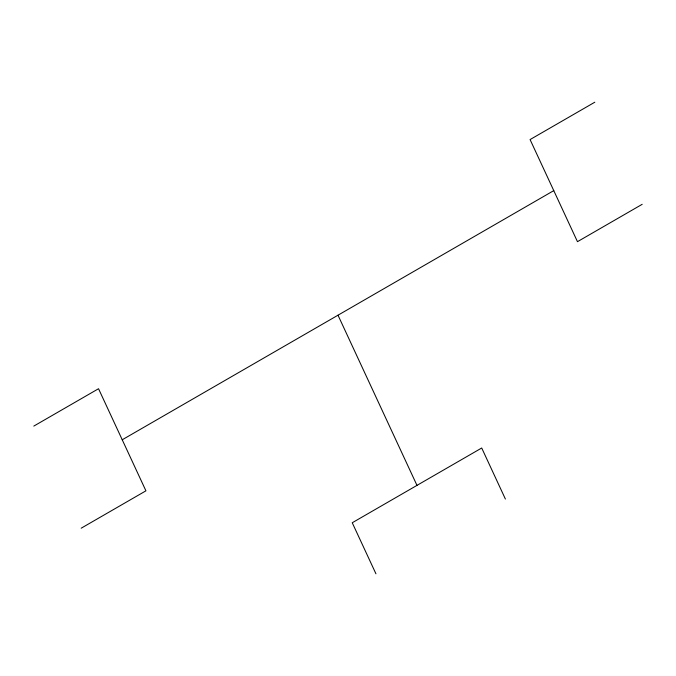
<?xml version="1.0" encoding="UTF-8"?>
<svg xmlns="http://www.w3.org/2000/svg" width="676" height="676" viewBox="0 0 676 676"><rect width="100%" height="100%" fill="white"/><g stroke="black" fill="none" stroke-linecap="round" stroke-linejoin="round"><path stroke-width="1.01" d="M33.8 426.1L98.535 388.725L145.923 490.827L81.188 528.201M594.812 102.203L530.077 139.569L577.465 241.678L642.2 204.304M122.229 439.78L553.771 190.624M505.403 499.057L481.709 448.002L352.247 522.751L375.94 573.797M338 315.202L416.982 485.376"/></g></svg>
